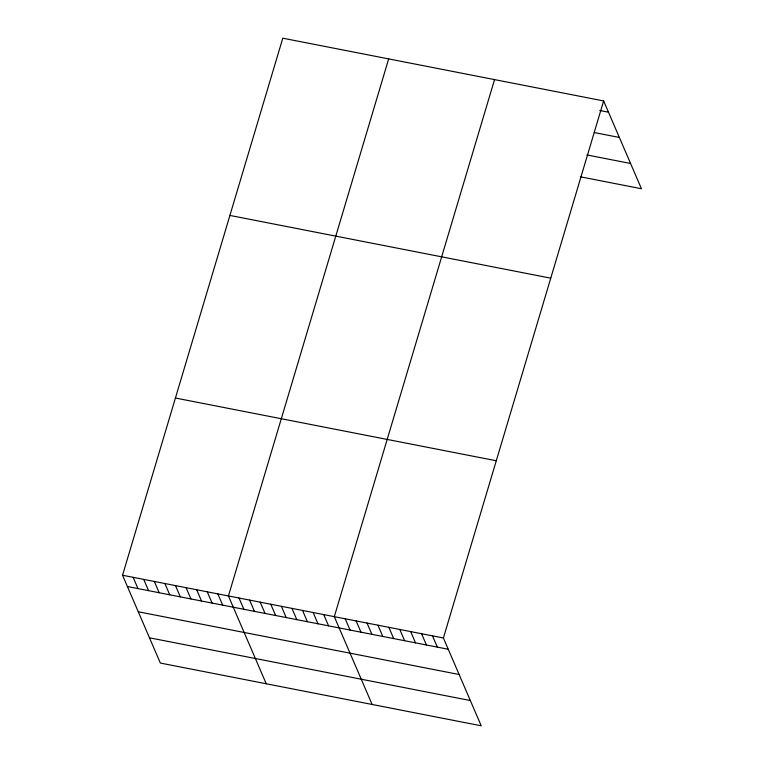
<?xml version="1.0" encoding="UTF-8"?>
<svg xmlns="http://www.w3.org/2000/svg" width="764" height="764" viewBox="0 0 764 764"><rect width="100%" height="100%" fill="white"/><g stroke="black" fill="none" stroke-linecap="round" stroke-linejoin="round"><path stroke-width="1.15" d="M603.636 100.934L443.397 637.988L481.215 725.8L160.364 663.066L122.546 575.254L282.785 38.2L603.636 100.934L641.454 188.746L580.363 176.799M388.666 58.904L228.426 595.958L266.244 683.77M494.547 79.599L334.307 616.653L372.125 704.475M599.759 110.484L608.488 112.193M594.277 132.554L619.365 137.453M586.943 154.949L630.577 163.486M229.907 215.429L550.758 278.163M175.424 398.025L496.275 460.759M122.546 575.254L443.397 637.988M127.387 586.513L448.248 649.247M138.274 611.773L459.126 674.507M149.477 637.806L470.337 700.54M432.491 635.849L437.342 647.108M421.585 633.719L426.427 644.978M410.669 631.589L415.521 642.849M399.763 629.45L404.614 640.709M388.857 627.32L393.699 638.58M377.941 625.191L382.793 636.45M367.035 623.052L371.887 634.311M356.129 620.922L360.971 632.181M345.213 618.792L350.065 630.052M323.716 614.581L328.568 625.85M313.135 612.518L317.977 623.777M302.544 610.446L307.395 621.705M291.953 608.373L296.804 619.633M281.362 606.301L286.213 617.57M270.781 604.238L275.623 615.497M260.19 602.166L265.041 613.425M249.599 600.093L254.45 611.353M239.008 598.021L243.859 609.28M217.835 593.886L222.687 605.145M207.245 591.813L212.096 603.073M196.663 589.741L201.505 601.001M186.072 587.669L190.924 598.938M175.481 585.606L180.333 596.865M164.89 583.534L169.742 594.793M154.309 581.461L159.16 592.721M143.718 579.389L148.569 590.658M133.127 577.326L137.978 588.586"/></g></svg>
